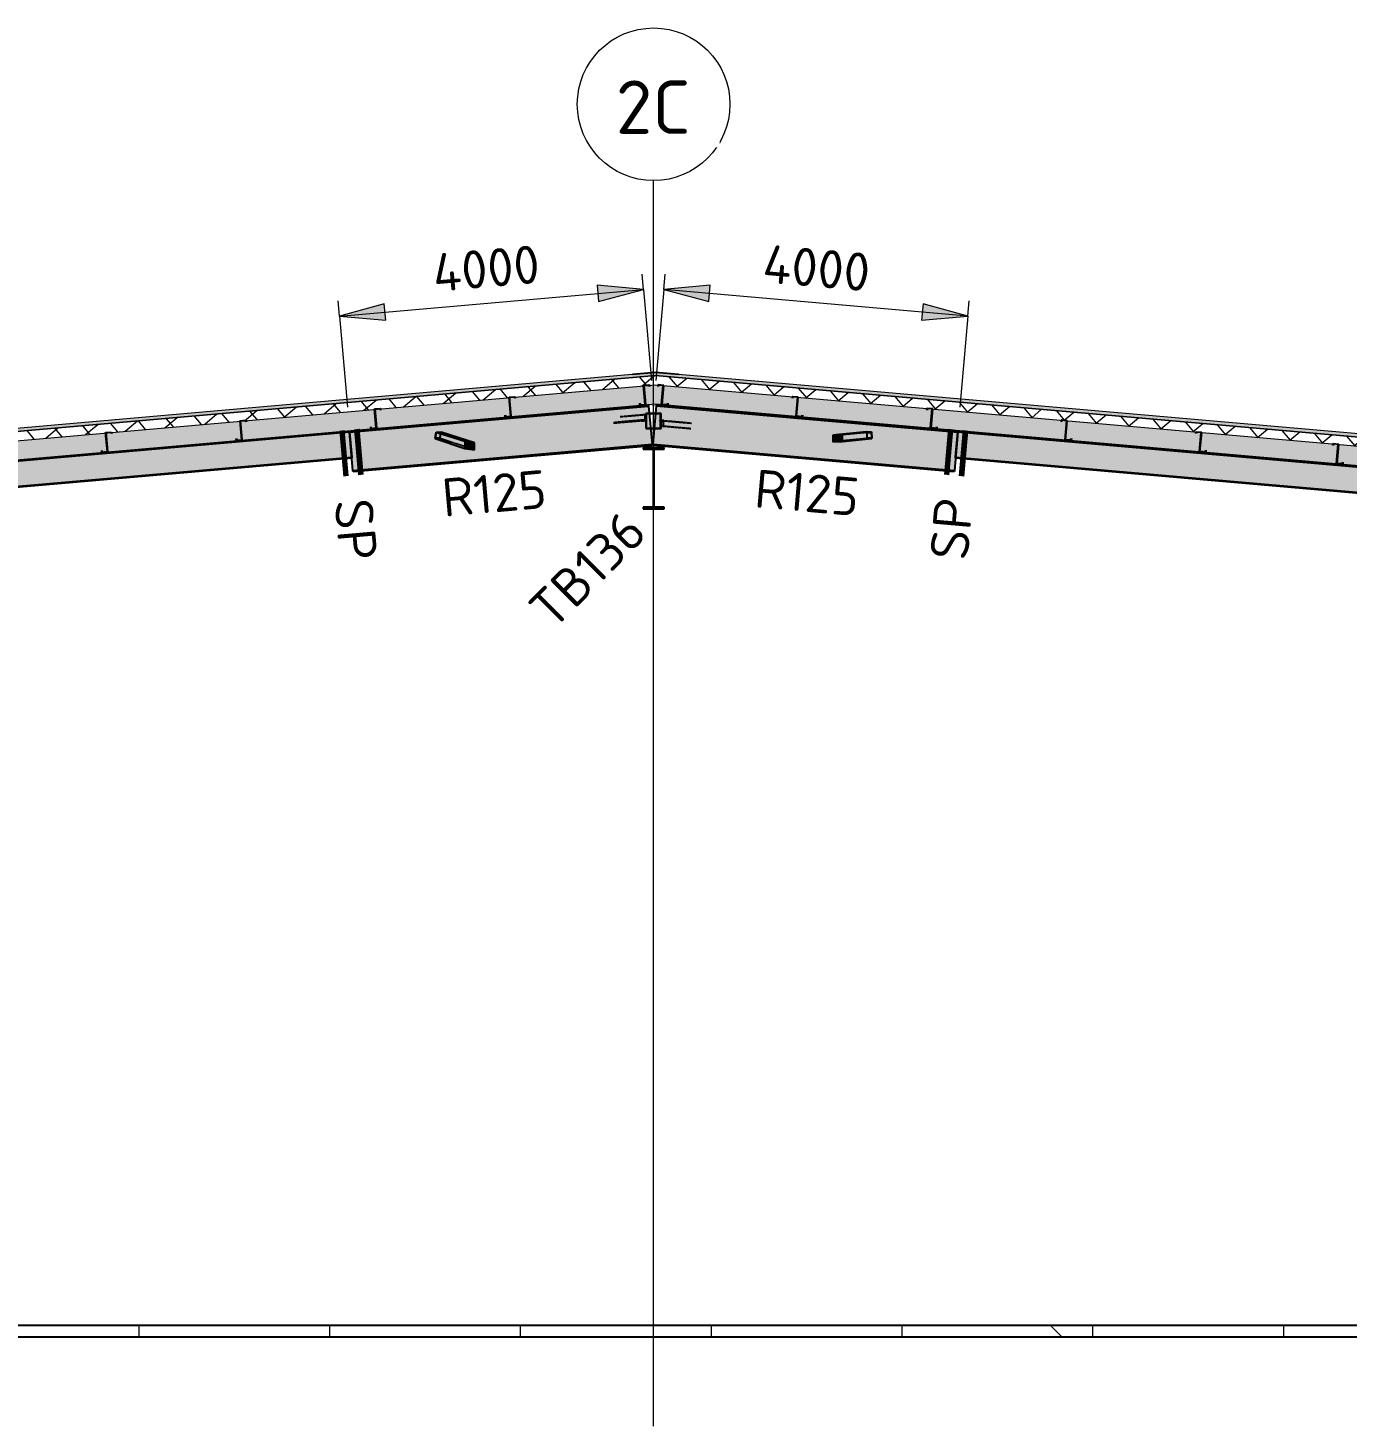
# Model space of a CAD drawing. Header units: millimetres. Extents: x 632 to 561478, y -3890 to 22200.
# Drawn here: x 35625 to 52910, y 3882 to 22200 of the extents above; entities that cross this region are included whole.
import ezdxf

# ---------------------------------------------------------------- set-up
doc = ezdxf.new("R2010")
doc.units = ezdxf.units.MM
doc.linetypes.add('Dash', pattern=[7, 5, -2])
for name, color, linetype, lineweight in [('A-010-D_DIM', 211, 'Continuous', 13), ('A-010-D_DIM-200', 211, 'Continuous', 13), ('A-010-M_LINE', 90, 'Continuous', 13), ('A-230-H-FLOOR', 190, 'Continuous', 13), ('A-230-M_FLOOR', 192, 'Continuous', 13), ('A-270-M_ROOF', 132, 'Continuous', 13), ('S-280-A_STRUCT_FRAME', 2, 'Continuous', 18), ('S-280-M_STRUCT_FRAME', 12, 'Continuous', 13), ('Z-000-T_TEXT', 131, 'Continuous', 25), ('Z-030-M_GRID', 191, 'Continuous', 13), ('Z-033_T_GRIDREF', 31, 'Continuous', 13), ('Z-230-A_LEVEL', 51, 'Continuous', 13)]:
    doc.layers.add(name, color=color, linetype=linetype, lineweight=lineweight)
doc.styles.add('ISOCPEUR_1', font='isocpeur.ttf', dxfattribs={"height": 700})
doc.styles.add('ISOCPEUR_2', font='isocpeur.ttf', dxfattribs={"height": 500})
doc.dimstyles.new('2_5___Arrow___Transparent', dxfattribs={"dimscale": 304.8, "dimtxt": 497.990588, "dimasz": 1.968504, "dimexe": 0.656168, "dimexo": 1.049869, "dimgap": 0.164042, "dimtad": 1, "dimdec": 0, "dimzin": 0, "dimdsep": 46, "dimtxsty": 'ISOCPEUR_2', "dimsah": 1, "dimcen": 0.09, "dimadec": 0, "dimazin": 0, "dimtfac": 1, "dimtdec": 4, "dimtix": 1, "dimtmove": 0, "dimatfit": 3, "dimfxl": 1, "dimtvp": 1, "dimtolj": 1, "dimtzin": 0, "dimlwd": 18, "dimlwe": 18, "dimarcsym": 2})

# ---------------------------------------------------------------- blocks, each defined once
blk = doc.blocks.new('Ridge Capping - Ridge Capping-1882401-S6_501-SECTION C2')
at = {"layer": 'A-270-M_ROOF', "lineweight": 5, "transparency": 33554432}
for points in [[(4333015, 17659), (4333007, 17663), (4332708, 17689), (4332408, 17663), (4332401, 17659), (4332708, 17686)], [(4332401, 17659), (4332708, 17686), (4332401, 17659)]]:
    blk.add_hatch(color=253, dxfattribs=at).paths.add_polyline_path(points)
at = {"layer": 'A-270-M_ROOF', "color": 53, "lineweight": 5}
for p, q in [((4332401, 17659), (4332708, 17686)), ((4332408, 17663), (4332401, 17659)), ((4332401, 17659), (4332401, 17659)), ((4332708, 17689), (4332408, 17663)), ((4332409, 17663), (4332408, 17663)), ((4333007, 17663), (4332708, 17689)), ((4332708, 17689), (4332708, 17689)), ((4332708, 17686), (4333015, 17659)), ((4332708, 17686), (4332708, 17686)), ((4333015, 17659), (4333007, 17663)), ((4333007, 17663), (4333007, 17663)), ((4333015, 17659), (4333015, 17659))]:
    blk.add_line(p, q, dxfattribs=at)
blk = doc.blocks.new('25021-APA-ZZ-ZZ-M3-AR-000001_V3_rvt-1-S6_501-SECTION C2')
at = {"layer": 'A-270-M_ROOF', "transparency": 33554432}
blk.add_hatch(color=9, dxfattribs=at).paths.add_polyline_path([(4352532, 15911), (4352532, 15952), (4332708, 17686), (4312883, 15952), (4312883, 15911), (4332708, 17646), (4352116, 15948)])
at = {"layer": 'A-270-M_ROOF', "lineweight": 5}
h = blk.add_hatch(dxfattribs=at)
h.set_pattern_fill('FP_5', angle=-135, style=0, pattern_type=2)
h.set_pattern_definition([(40, (4325937.9, 1e-06), (-192.8363, 229.8133), []), (130, (4325937.9, 1e-06), (-229.8133, -192.8363), [])])
h.paths.add_polyline_path([(4352532, 15791), (4352532, 15911), (4332708, 17646), (4312883, 15911), (4312883, 15791), (4332708, 17525), (4352116, 15827)])
at = {"layer": 'A-270-M_ROOF', "lineweight": 5, "transparency": 33554432}
blk.add_hatch(color=254, dxfattribs=at).paths.add_polyline_path([(4312883, 15540), (4332720, 17273), (4352532, 15540), (4352532, 15791), (4332708, 17525), (4312883, 15791), (4312883, 15691)])
at = {"layer": 'A-270-M_ROOF', "color": 53, "lineweight": 5}
for p, q in [((4332401, 17659), (4312883, 15952)), ((4332708, 17646), (4326833, 17132)), ((4326833, 17132), (4332708, 17646)), ((4332708, 17686), (4332401, 17659)), ((4352532, 15952), (4332708, 17686)), ((4332708, 17686), (4332708, 17686)), ((4352532, 15911), (4332708, 17646)), ((4332708, 17646), (4332708, 17646)), ((4332708, 17646), (4352532, 15911)), ((4332708, 17646), (4332708, 17646)), ((4312883, 15791), (4332708, 17525)), ((4332708, 17525), (4352532, 15791)), ((4326773, 16755), (4332708, 17274)), ((4332708, 17274), (4352532, 15540)), ((4332708, 17274), (4332708, 17274)), ((4326833, 17132), (4312883, 15911)), ((4312883, 15911), (4326833, 17132)), ((4312883, 15540), (4326773, 16755))]:
    blk.add_line(p, q, dxfattribs=at)
blk.add_blockref('Ridge Capping - Ridge Capping-1882401-S6_501-SECTION C2', (0, 0), dxfattribs=at)
blk = doc.blocks.new('NRP_Framing-Steel-Purlin Z - P915 - EZ250-19-4046631-S6_501-SECTION C2')
at = {"layer": 'S-280-M_STRUCT_FRAME', "color": 92, "lineweight": 25}
for p, q in [((4341588, 16749), (4341586, 16728)), ((4341588, 16749), (4341586, 16728)), ((4341659, 16743), (4341588, 16749)), ((4341659, 16743), (4341588, 16749)), ((4341637, 16494), (4341659, 16743)), ((4341637, 16494), (4341659, 16743)), ((4341712, 16487), (4341637, 16494)), ((4341712, 16487), (4341637, 16494)), ((4341640, 16619), (4341640, 16619)), ((4341714, 16508), (4341712, 16487)), ((4341714, 16508), (4341712, 16487))]:
    blk.add_line(p, q, dxfattribs=at)
blk = doc.blocks.new('NRP_Framing-Steel-Purlin Z - P916 - EZ250-24-4046571-S6_501-SECTION C2')
at = {"layer": 'S-280-M_STRUCT_FRAME', "color": 1, "lineweight": 25}
for p, q in [((4341581, 16749), (4341579, 16728)), ((4341581, 16749), (4341579, 16728)), ((4341588, 16749), (4341581, 16749)), ((4341588, 16749), (4341581, 16749)), ((4341630, 16494), (4341652, 16743)), ((4341630, 16494), (4341652, 16743)), ((4341637, 16494), (4341630, 16494)), ((4341637, 16494), (4341630, 16494)), ((4341640, 16619), (4341640, 16619)), ((4341708, 16509), (4341706, 16488)), ((4341708, 16509), (4341706, 16488))]:
    blk.add_line(p, q, dxfattribs=at)
blk = doc.blocks.new('NRP_Framing-Steel-Purlin Z - P915 - EZ250-19-V7-S6_501-SECTION C2')
at = {"layer": 'S-280-M_STRUCT_FRAME', "color": 92, "lineweight": 25}
for p, q in [((4332551, 17516), (4332621, 17523)), ((4332551, 17516), (4332621, 17523)), ((4332572, 17267), (4332551, 17516)), ((4332572, 17267), (4332551, 17516)), ((4332621, 17523), (4332623, 17502)), ((4332621, 17523), (4332623, 17502)), ((4332495, 17282), (4332497, 17261)), ((4332495, 17282), (4332497, 17261)), ((4332497, 17261), (4332572, 17267)), ((4332497, 17261), (4332572, 17267)), ((4332569, 17393), (4332570, 17393))]:
    blk.add_line(p, q, dxfattribs=at)
blk = doc.blocks.new('NRP_Framing-Steel-Purlin Z - P915 - EZ250-19-4047691-S6_501-SECTION C2')
at = {"layer": 'S-280-M_STRUCT_FRAME', "color": 92, "lineweight": 25}
for p, q in [((4332579, 17268), (4332557, 17517)), ((4332579, 17268), (4332557, 17517)), ((4332621, 17523), (4332628, 17523)), ((4332621, 17523), (4332628, 17523)), ((4332628, 17523), (4332630, 17502)), ((4332628, 17523), (4332630, 17502)), ((4332501, 17282), (4332503, 17261)), ((4332501, 17282), (4332503, 17261)), ((4332569, 17393), (4332570, 17393)), ((4332572, 17267), (4332579, 17268)), ((4332572, 17267), (4332579, 17268))]:
    blk.add_line(p, q, dxfattribs=at)
blk = doc.blocks.new('NRP_Framing-Steel-Purlin Z - P915 - EZ250-19-V8-S6_501-SECTION C2')
at = {"layer": 'S-280-M_STRUCT_FRAME', "color": 92, "lineweight": 25}
for p, q in [((4332743, 17523), (4332741, 17502)), ((4332743, 17523), (4332741, 17502)), ((4332814, 17516), (4332743, 17523)), ((4332814, 17516), (4332743, 17523)), ((4332792, 17267), (4332814, 17516)), ((4332792, 17267), (4332814, 17516)), ((4332868, 17261), (4332792, 17267)), ((4332868, 17261), (4332792, 17267)), ((4332796, 17393), (4332795, 17393)), ((4332870, 17282), (4332868, 17261)), ((4332870, 17282), (4332868, 17261))]:
    blk.add_line(p, q, dxfattribs=at)
blk = doc.blocks.new('NRP_Framing-Steel-Purlin Z - P915 - EZ250-19-4047692-S6_501-SECTION C2')
at = {"layer": 'S-280-M_STRUCT_FRAME', "color": 92, "lineweight": 25}
for p, q in [((4332737, 17523), (4332735, 17502)), ((4332737, 17523), (4332735, 17502)), ((4332743, 17523), (4332737, 17523)), ((4332743, 17523), (4332737, 17523)), ((4332786, 17268), (4332807, 17517)), ((4332786, 17268), (4332807, 17517)), ((4332792, 17267), (4332786, 17268)), ((4332792, 17267), (4332786, 17268)), ((4332796, 17393), (4332795, 17393)), ((4332863, 17282), (4332861, 17261)), ((4332863, 17282), (4332861, 17261))]:
    blk.add_line(p, q, dxfattribs=at)
blk = doc.blocks.new('NRP_Framing-Steel-Purlin Z - P915 - EZ250-19-4046630-S6_501-SECTION C2')
at = {"layer": 'S-280-M_STRUCT_FRAME', "color": 92, "lineweight": 25}
for p, q in [((4323706, 16743), (4323777, 16749)), ((4323706, 16743), (4323777, 16749)), ((4323728, 16494), (4323706, 16743)), ((4323728, 16494), (4323706, 16743)), ((4323777, 16749), (4323779, 16728)), ((4323777, 16749), (4323779, 16728)), ((4323650, 16508), (4323652, 16487)), ((4323650, 16508), (4323652, 16487)), ((4323652, 16487), (4323728, 16494)), ((4323652, 16487), (4323728, 16494)), ((4323724, 16619), (4323725, 16619))]:
    blk.add_line(p, q, dxfattribs=at)
blk = doc.blocks.new('NRP_Framing-Steel-Purlin Z - P915 - EZ250-19-4047824-S6_501-SECTION C2')
at = {"layer": 'S-280-M_STRUCT_FRAME', "color": 92, "lineweight": 25}
for p, q in [((4330817, 17114), (4330795, 17363)), ((4330817, 17114), (4330795, 17363)), ((4330807, 17238), (4330807, 17238)), ((4330859, 17368), (4330866, 17369)), ((4330859, 17368), (4330866, 17369)), ((4330866, 17369), (4330868, 17348)), ((4330866, 17369), (4330868, 17348)), ((4330739, 17128), (4330741, 17107)), ((4330739, 17128), (4330741, 17107)), ((4330810, 17113), (4330817, 17114)), ((4330810, 17113), (4330817, 17114))]:
    blk.add_line(p, q, dxfattribs=at)
blk = doc.blocks.new('NRP_Framing-Steel-Purlin Z - P915 - EZ250-19-V9-S6_501-SECTION C2')
at = {"layer": 'S-280-M_STRUCT_FRAME', "color": 92, "lineweight": 25}
for p, q in [((4329054, 16960), (4329033, 17209)), ((4329054, 16960), (4329033, 17209)), ((4329044, 17084), (4329045, 17084)), ((4329097, 17214), (4329103, 17215)), ((4329097, 17214), (4329103, 17215)), ((4329103, 17215), (4329105, 17194)), ((4329103, 17215), (4329105, 17194)), ((4328977, 16974), (4328979, 16953)), ((4328977, 16974), (4328979, 16953)), ((4329048, 16959), (4329054, 16960)), ((4329048, 16959), (4329054, 16960))]:
    blk.add_line(p, q, dxfattribs=at)
blk = doc.blocks.new('NRP_Framing-Steel-Purlin Z - P915 - EZ250-19-V10-S6_501-SECTION C2')
at = {"layer": 'S-280-M_STRUCT_FRAME', "color": 92, "lineweight": 25}
for p, q in [((4327292, 16805), (4327270, 17055)), ((4327292, 16805), (4327270, 17055)), ((4327335, 17060), (4327341, 17061)), ((4327335, 17060), (4327341, 17061)), ((4327341, 17061), (4327343, 17040)), ((4327341, 17061), (4327343, 17040)), ((4327282, 16930), (4327283, 16930)), ((4327215, 16820), (4327216, 16799)), ((4327215, 16820), (4327216, 16799)), ((4327286, 16805), (4327292, 16805)), ((4327286, 16805), (4327292, 16805))]:
    blk.add_line(p, q, dxfattribs=at)
blk = doc.blocks.new('NRP_Framing-Steel-Purlin Z - P915 - EZ250-19-4047861-S6_501-SECTION C2')
at = {"layer": 'S-280-M_STRUCT_FRAME', "color": 92, "lineweight": 25}
for p, q in [((4325530, 16651), (4325508, 16900)), ((4325530, 16651), (4325508, 16900)), ((4325572, 16906), (4325579, 16907)), ((4325572, 16906), (4325579, 16907)), ((4325579, 16907), (4325581, 16886)), ((4325579, 16907), (4325581, 16886)), ((4325520, 16776), (4325521, 16776)), ((4325452, 16666), (4325454, 16645)), ((4325452, 16666), (4325454, 16645)), ((4325523, 16651), (4325530, 16651)), ((4325523, 16651), (4325530, 16651))]:
    blk.add_line(p, q, dxfattribs=at)
blk = doc.blocks.new('NRP_Framing-Steel-Purlin Z - P915 - EZ250-19-4048004-S6_501-SECTION C2')
at = {"layer": 'S-280-M_STRUCT_FRAME', "color": 92, "lineweight": 25}
for p, q in [((4334499, 17369), (4334497, 17348)), ((4334499, 17369), (4334497, 17348)), ((4334505, 17368), (4334499, 17369)), ((4334505, 17368), (4334499, 17369)), ((4334548, 17114), (4334570, 17363)), ((4334548, 17114), (4334570, 17363)), ((4334558, 17238), (4334557, 17238)), ((4334554, 17113), (4334548, 17114)), ((4334554, 17113), (4334548, 17114)), ((4334625, 17128), (4334624, 17107)), ((4334625, 17128), (4334624, 17107))]:
    blk.add_line(p, q, dxfattribs=at)
blk = doc.blocks.new('NRP_Framing-Steel-Purlin Z - P915 - EZ250-19-V11-S6_501-SECTION C2')
at = {"layer": 'S-280-M_STRUCT_FRAME', "color": 92, "lineweight": 25}
for p, q in [((4339786, 16907), (4339784, 16886)), ((4339786, 16907), (4339784, 16886)), ((4339792, 16906), (4339786, 16907)), ((4339792, 16906), (4339786, 16907)), ((4339835, 16651), (4339856, 16900)), ((4339835, 16651), (4339856, 16900)), ((4339845, 16776), (4339844, 16776)), ((4339841, 16651), (4339835, 16651)), ((4339841, 16651), (4339835, 16651)), ((4339912, 16666), (4339910, 16645)), ((4339912, 16666), (4339910, 16645))]:
    blk.add_line(p, q, dxfattribs=at)
blk = doc.blocks.new('NRP_Framing-Steel-WB - TB136 - 800WB146-4252456-S6_501-SECTION C2')
at = {"layer": 'S-280-M_STRUCT_FRAME', "linetype": 'Dash', "lineweight": 25}
blk.add_hatch(color=256, dxfattribs=at).paths.add_polyline_path([(4332820, 15900), (4332820, 15920), (4332687, 15920), (4332687, 16680), (4332820, 16680), (4332820, 16700), (4332545, 16700), (4332545, 16680), (4332677, 16680), (4332677, 15920), (4332545, 15920), (4332545, 15900)])
at = {"layer": 'S-280-M_STRUCT_FRAME', "lineweight": 25}
for p, q in [((4332820, 16700), (4332545, 16700)), ((4332545, 16700), (4332545, 16680)), ((4332545, 16680), (4332677, 16680)), ((4332677, 16680), (4332677, 15920)), ((4332687, 15920), (4332687, 16680)), ((4332687, 16680), (4332820, 16680)), ((4332820, 16680), (4332820, 16700)), ((4332677, 15920), (4332545, 15920)), ((4332545, 15920), (4332545, 15900)), ((4332545, 15900), (4332820, 15900)), ((4332820, 15920), (4332687, 15920)), ((4332820, 15900), (4332820, 15920))]:
    blk.add_line(p, q, dxfattribs=at)
blk = doc.blocks.new('NRP_Framing-Steel-SHS - RB429 - 89x89x5_0SHS-4261503-S6_501-SECTION C2')
at = {"layer": 'S-280-M_STRUCT_FRAME', "linetype": 'Dash', "lineweight": 25}
for points in [[(4335029, 16866), (4335155, 16872), (4335522, 16908), (4335473, 16908), (4335425, 16903)], [(4335036, 16782), (4335148, 16793), (4335148, 16867), (4335036, 16862), (4335036, 16783)], [(4335536, 16908), (4335155, 16872), (4335155, 16783), (4335540, 16819)], [(4335036, 16782), (4335148, 16788), (4335148, 16793), (4335042, 16783)]]:
    blk.add_hatch(color=256, dxfattribs=at).paths.add_polyline_path(points)
h = blk.add_hatch(color=256, dxfattribs=at)
h.paths.add_polyline_path([(4335029, 16777), (4335155, 16783), (4335155, 16872), (4335029, 16866)])
h.paths.add_polyline_path([(4335036, 16782), (4335036, 16862), (4335148, 16867), (4335148, 16788)])
at = {"layer": 'S-280-M_STRUCT_FRAME', "lineweight": 25}
for p, q in [((4335473, 16908), (4335029, 16866)), ((4335155, 16872), (4335029, 16866)), ((4335029, 16866), (4335029, 16777)), ((4335036, 16862), (4335148, 16867)), ((4335036, 16782), (4335036, 16862)), ((4335148, 16867), (4335148, 16788)), ((4335155, 16872), (4335536, 16908)), ((4335155, 16783), (4335155, 16872)), ((4335473, 16908), (4335536, 16908)), ((4335536, 16908), (4335540, 16819)), ((4335029, 16777), (4335155, 16783)), ((4335036, 16782), (4335148, 16793)), ((4335148, 16788), (4335036, 16782)), ((4335155, 16783), (4335540, 16819))]:
    blk.add_line(p, q, dxfattribs=at)
blk = doc.blocks.new('NRP_Framing-Steel-SHS - RB429 - 89x89x5_0SHS-4261496-S6_501-SECTION C2')
at = {"layer": 'S-280-M_STRUCT_FRAME', "linetype": 'Dash', "lineweight": 25}
for points in [[(4329833, 16906), (4329819, 16820), (4330209, 16692), (4330209, 16784)], [(4330335, 16763), (4329896, 16906), (4329833, 16906), (4330209, 16784)], [(4330328, 16678), (4330328, 16759), (4330216, 16777), (4330216, 16715), (4330284, 16692)], [(4330328, 16678), (4330216, 16715), (4330216, 16696), (4330241, 16692)]]:
    blk.add_hatch(color=256, dxfattribs=at).paths.add_polyline_path(points)
h = blk.add_hatch(color=256, dxfattribs=at)
h.paths.add_polyline_path([(4330335, 16672), (4330335, 16763), (4330209, 16784), (4330209, 16692)])
h.paths.add_polyline_path([(4330328, 16678), (4330216, 16696), (4330216, 16777), (4330328, 16759)])
at = {"layer": 'S-280-M_STRUCT_FRAME', "lineweight": 25}
for p, q in [((4329819, 16820), (4329833, 16906)), ((4329833, 16906), (4329896, 16906)), ((4329833, 16906), (4330209, 16784)), ((4330335, 16763), (4329896, 16906)), ((4329819, 16820), (4330209, 16692)), ((4330335, 16763), (4330209, 16784)), ((4330209, 16784), (4330209, 16692)), ((4330209, 16692), (4330335, 16672)), ((4330216, 16777), (4330328, 16759)), ((4330216, 16696), (4330216, 16777)), ((4330216, 16715), (4330328, 16678)), ((4330328, 16678), (4330216, 16696)), ((4330328, 16759), (4330328, 16678)), ((4330335, 16672), (4330335, 16763))]:
    blk.add_line(p, q, dxfattribs=at)
blk = doc.blocks.new('NRP_Framing-Steel-EA - RB725 - 75x75x8EA-3965456-S6_501-SECTION C2')
at = {"layer": 'S-280-M_STRUCT_FRAME', "linetype": 'Dash', "lineweight": 25}
for p, q in [((4332521, 17060), (4332157, 17028)), ((4332522, 17052), (4332158, 17020)), ((4332564, 17131), (4332244, 17103)), ((4332570, 17064), (4332521, 17060)), ((4332521, 17060), (4332522, 17052)), ((4332522, 17052), (4332576, 17057)), ((4332569, 17132), (4332564, 17131)), ((4332564, 17131), (4332570, 17064)), ((4332576, 17057), (4332569, 17132))]:
    blk.add_line(p, q, dxfattribs=at)
blk = doc.blocks.new('NRP_Framing-Steel-EA - RB725 - 75x75x8EA-3964585-S6_501-SECTION C2')
at = {"layer": 'S-280-M_STRUCT_FRAME', "linetype": 'Dash', "lineweight": 25}
for p, q in [((4332816, 17055), (4332761, 17059)), ((4332761, 17059), (4332761, 17051)), ((4332761, 17051), (4332809, 17047)), ((4332809, 17047), (4332803, 16980)), ((4332809, 16980), (4332816, 17055)), ((4332816, 17055), (4333178, 17023)), ((4332803, 16980), (4332809, 16980)), ((4333171, 16948), (4332809, 16980))]:
    blk.add_line(p, q, dxfattribs=at)
blk = doc.blocks.new('NRP_Framing-Steel-SHS - RB429 - 89x89x5_0SHS-4261504-S6_501-SECTION C2')
at = {"layer": 'S-280-M_STRUCT_FRAME', "linetype": 'Dash', "lineweight": 25}
for p, q in [((4335473, 16908), (4335478, 16819)), ((4335481, 16824), (4335477, 16903)), ((4335477, 16903), (4335482, 16903)), ((4335477, 16897), (4335533, 16903)), ((4335483, 16903), (4335533, 16903)), ((4335533, 16903), (4335537, 16824)), ((4335136, 16787), (4335030, 16777)), ((4335478, 16819), (4335138, 16787)), ((4335478, 16819), (4335540, 16819)), ((4335537, 16824), (4335481, 16824))]:
    blk.add_line(p, q, dxfattribs=at)
blk = doc.blocks.new('NRP_Framing-Steel-SHS - RB429 - 89x89x5_0SHS-4261498-S6_501-SECTION C2')
at = {"layer": 'S-280-M_STRUCT_FRAME', "linetype": 'Dash', "lineweight": 25}
for p, q in [((4329824, 16825), (4329836, 16902)), ((4329836, 16902), (4329892, 16902)), ((4329836, 16902), (4329889, 16884)), ((4329892, 16902), (4329879, 16825)), ((4329882, 16820), (4329896, 16906)), ((4329819, 16820), (4329882, 16820)), ((4329879, 16825), (4329824, 16825)), ((4330303, 16682), (4329882, 16820)), ((4330335, 16672), (4330304, 16682))]:
    blk.add_line(p, q, dxfattribs=at)
blk = doc.blocks.new('Grid - NRP_Grid-Head-320187-S6_501-SECTION C2')
at = {"layer": 'Z-033_T_GRIDREF'}
blk.add_circle((4352682, 21200), 1000, dxfattribs=at)
blk = doc.blocks.new('DIMBLOCK3-S6_501-SECTION C2')
at = {"layer": 'A-010-D_DIM-200', "lineweight": 18}
for points in [[(43691, 18775), (43084, 18828), (43102, 18617)], [(39706, 18426), (40313, 18373), (40295, 18584)]]:
    blk.add_hatch(color=256, dxfattribs=at).paths.add_polyline_path(points)
for p, q in [((43691, 18775), (43673, 18974)), ((39706, 18426), (43691, 18775)), ((43691, 18775), (43084, 18828)), ((43084, 18828), (43102, 18617)), ((43102, 18617), (43691, 18775)), ((43691, 18775), (43795, 17579)), ((39706, 18426), (39689, 18626)), ((40295, 18584), (39706, 18426)), ((40313, 18373), (40295, 18584)), ((39706, 18426), (40313, 18373)), ((39706, 18426), (39811, 17230))]:
    blk.add_line(p, q, dxfattribs=at)
at = {"layer": 'A-010-D_DIM-200', "color": 0, "lineweight": 18, "insert": (40907, 19237), "char_height": 500, "width": 1758.29, "attachment_point": 1, "rotation": 5, "line_spacing_factor": 1.149209, "style": 'ISOCPEUR_2'}
blk.add_mtext('4000', dxfattribs=at)
blk = doc.blocks.new('DIMBLOCK4-S6_501-SECTION C2')
at = {"layer": 'A-010-D_DIM-200', "lineweight": 18}
for points in [[(43958, 18775), (44546, 18617), (44564, 18828)], [(47942, 18426), (47354, 18584), (47335, 18373)]]:
    blk.add_hatch(color=256, dxfattribs=at).paths.add_polyline_path(points)
for p, q in [((43958, 18775), (43975, 18974)), ((43958, 18775), (43853, 17579)), ((44564, 18828), (43958, 18775)), ((47942, 18426), (43958, 18775)), ((43958, 18775), (44546, 18617)), ((44546, 18617), (44564, 18828)), ((47354, 18584), (47335, 18373)), ((47942, 18426), (47354, 18584)), ((47942, 18426), (47960, 18626)), ((47335, 18373), (47942, 18426)), ((47942, 18426), (47838, 17230))]:
    blk.add_line(p, q, dxfattribs=at)
at = {"layer": 'A-010-D_DIM-200', "color": 0, "lineweight": 18, "insert": (45281, 19365), "char_height": 500, "width": 1758.29, "attachment_point": 1, "rotation": 355, "line_spacing_factor": 1.149209, "style": 'ISOCPEUR_2'}
blk.add_mtext('4000', dxfattribs=at)
blk = doc.blocks.new('NRP_Splice _v3_ - NRP_Splice-3209833-S6_501-SECTION C2')
at = {"layer": 'Z-000-T_TEXT', "lineweight": 70}
for p, q in [((4317182, 15965), (4317234, 15368)), ((4317182, 15965), (4317234, 15368)), ((4317381, 15983), (4317433, 15385)), ((4317433, 15385), (4317381, 15983))]:
    blk.add_line(p, q, dxfattribs=at)
blk = doc.blocks.new('NRP_Splice _v3_ - NRP_Splice-3927024-S6_501-SECTION C2')
at = {"layer": 'Z-000-T_TEXT', "lineweight": 70}
for p, q in [((4347983, 15983), (4347931, 15385)), ((4347983, 15983), (4347931, 15385)), ((4348183, 15965), (4348130, 15368)), ((4348130, 15368), (4348183, 15965))]:
    blk.add_line(p, q, dxfattribs=at)

msp = doc.modelspace()

# ---------------------------------------------------------------- hatches: boundary and pattern name
at = {"layer": 'A-230-H-FLOOR'}
h = msp.add_hatch(dxfattribs=at)
h.set_pattern_fill('FP_7', color=256, style=0, pattern_type=2)
h.set_pattern_definition([(45, (37079.8, 0), (-1414.214, 0), [750, -3000]), (45, (38079.8, 1000), (-1414.214, 0), [750, -3000]), (45, (39079.8, -300), (-1414.214, 0), [250, -2000]), (90, (39079.8, 500), (-500, 500), [500, -2000]), (315, (39079.8, 1000), (0, 2828.43), [500, -3000]), (0, (38079.8, 1000), (2000, 2000), [300, -1000]), (0, (35579.8, 2000), (2000, 2000), [300, -2000])])
h.paths.add_polyline_path([(58624.2, 5050), (58624.2, 5200), (23774.2, 5200), (23774.2, 5050), (54064.5, 5050)])
at = {"layer": 'S-280-M_STRUCT_FRAME', "lineweight": 5}
for points in [[(39839.9, 16902.8), (43758.9, 17245.6), (43757.6, 17261.2), (39838.5, 16918.3)], [(47809, 16902.7), (47810.4, 16918.3), (43863.5, 17263.6), (43862.1, 17248), (46682.4, 17001.3)], [(28429.2, 15910.4), (39838.5, 16909.7), (39837.8, 16918.2), (28428.4, 15920)], [(28458.2, 15579), (39867.6, 16577.2), (39838.5, 16908.6), (28429.4, 15908.2), (28429.7, 15905.6)], [(59241.1, 15574.6), (59270, 15905.9), (47809.9, 16908.6), (47780.9, 16577.2), (59232.7, 15575.3)], [(59270.1, 15905.9), (59270, 15915.7), (47810.7, 16918.2), (47810.4, 16908.5), (59270, 15905.9)], [(39885, 16387.3), (43804, 16730.2), (43802.7, 16745.7), (39883.6, 16402.9)], [(47763.9, 16387.3), (47765.3, 16402.8), (43818.4, 16748.1), (43817, 16732.6), (45617.6, 16575.1)], [(28459.1, 15569.4), (39868.5, 16567.6), (39867.6, 16577.2), (28458.2, 15579)], [(59240.3, 15564.9), (59241.1, 15574.6), (47780.9, 16577.2), (47780, 16567.6), (54064.5, 16017.7)]]:
    msp.add_hatch(color=256, dxfattribs=at).paths.add_polyline_path(points)
h = msp.add_hatch(color=256, dxfattribs=at)
h.paths.add_polyline_path([(39883.6, 16402.9), (43802.7, 16745.7), (43758.9, 17245.6), (39839.9, 16902.8), (39868.5, 16576.1)])
h.paths.add_polyline_path([(41477.2, 16671.8), (41339.1, 16696.3), (40961.2, 16819.7), (40975.3, 16906.4), (41038.3, 16906.4), (41477.2, 16763.1), (41477.2, 16678.1)])
h = msp.add_hatch(color=256, dxfattribs=at)
h.paths.add_polyline_path([(47765.3, 16402.8), (47809, 16902.7), (43862.1, 17248), (43818.4, 16748.1), (45617.6, 16590.7)])
h.paths.add_polyline_path([(46171.3, 16777), (46171.3, 16866.2), (46615.3, 16907.6), (46678.3, 16907.6), (46682.4, 16818.8), (46285.9, 16782.3), (46178.4, 16777.3)])
h = msp.add_hatch(color=256, dxfattribs=at)
h.paths.add_polyline_path([(43784.8, 16950.1), (43836, 16950.1), (43836.6, 16956.1), (43784.3, 16956.1), (43784.6, 16952.1)])
h.paths.add_polyline_path([(43802.7, 17144.1), (43853.2, 17146.1), (43853.5, 17150.1), (43767.4, 17148.7), (43767.8, 17144.1)])

# ---------------------------------------------------------------- linework, layer by layer
at = {"layer": 'A-010-M_LINE', "lineweight": 25}
for p, q in [((43824.2, 17249.9), (43823.4, 17259.8)), ((43824.1, 17249.9), (43825, 17259.8)), ((39839.4, 16901.2), (39838.6, 16911.2)), ((47808.9, 16901.3), (47809.8, 16911.2))]:
    msp.add_line(p, q, dxfattribs=at)
at = {"layer": 'A-230-M_FLOOR', "lineweight": 25}
for p, q in [((58624.2, 5200), (23774.2, 5200)), ((23774.2, 5050), (58624.2, 5050))]:
    msp.add_line(p, q, dxfattribs=at)
at = {"layer": 'S-280-M_STRUCT_FRAME', "lineweight": 25}
for p, q in [((39838.5, 16918.3), (43757.6, 17261.2)), ((39839.9, 16902.8), (43758.9, 17245.6)), ((43757.6, 17261.2), (43758.9, 17245.6)), ((43758.9, 17245.6), (43802.7, 16745.7)), ((43818.4, 16748.1), (43862.1, 17248)), ((43862.1, 17248), (43863.5, 17263.6)), ((43862.1, 17248), (47809, 16902.7)), ((43863.5, 17263.6), (47810.4, 16918.3)), ((43853.5, 17150.1), (43767.3, 17150.1)), ((43853, 17144.1), (43767.8, 17144.1)), ((28428.4, 15920), (39837.8, 16918.2)), ((28429.2, 15910.4), (39838.7, 16908.6)), ((39837.8, 16918.2), (39838.7, 16908.6)), ((39839.9, 16902.8), (39838.5, 16918.3)), ((39838.7, 16908.6), (39867.6, 16577.2)), ((39883.6, 16402.9), (39839.9, 16902.8)), ((43784.3, 16956.1), (43836.6, 16956.1)), ((43784.8, 16950.1), (43836, 16950.1)), ((47809, 16902.7), (47765.3, 16402.8)), ((47780.9, 16577.2), (47809.9, 16908.6)), ((47810.4, 16918.3), (47809, 16902.7)), ((47809.9, 16908.6), (47810.7, 16918.2)), ((47809.9, 16908.6), (59270.1, 15905.9)), ((47810.7, 16918.2), (59270.9, 15915.6)), ((39883.6, 16402.9), (43802.7, 16745.7)), ((39885, 16387.3), (43804, 16730.2)), ((43802.7, 16745.7), (43804, 16730.2)), ((43817, 16732.6), (43818.4, 16748.1)), ((43817, 16732.6), (47763.9, 16387.3)), ((43818.4, 16748.1), (47765.3, 16402.8)), ((28458.2, 15579), (39867.6, 16577.2)), ((28459.1, 15569.4), (39868.5, 16567.6)), ((39867.6, 16577.2), (39868.5, 16567.6)), ((47780, 16567.6), (47780.9, 16577.2)), ((47780, 16567.6), (59240.3, 15564.9)), ((47780.9, 16577.2), (59241.1, 15574.6)), ((39885, 16387.3), (39883.6, 16402.9)), ((47765.3, 16402.8), (47763.9, 16387.3))]:
    msp.add_line(p, q, dxfattribs=at)
at = {"layer": 'S-280-M_STRUCT_FRAME', "linetype": 'Dash', "lineweight": 25}
for p, q in [((43767.2, 17150.1), (43721, 17150.1)), ((43721, 17150.1), (43721, 16950.1)), ((43767.8, 17144.1), (43727, 17144.1)), ((43727, 17144.1), (43727, 16956.1)), ((43915, 17144.1), (43853.1, 17144.1)), ((43921, 17150.1), (43853.6, 17150.1)), ((43915, 16956.1), (43915, 17144.1)), ((43921, 16950.1), (43921, 17150.1)), ((43721, 16950.1), (43784.7, 16950.1)), ((43727, 16956.1), (43784.2, 16956.1)), ((43836.1, 16950.1), (43921, 16950.1)), ((43836.6, 16956.1), (43915, 16956.1))]:
    msp.add_line(p, q, dxfattribs=at)
at = {"layer": 'Z-030-M_GRID'}
msp.add_line((43824.2, 3882), (43824.2, 20200), dxfattribs=at)
at = {"layer": 'Z-230-A_LEVEL'}
msp.add_line((15160.1, 5200), (70443.9, 5200), dxfattribs=at)

# ---------------------------------------------------------------- block references
at = {"lineweight": 5}
msp.add_blockref('25021-APA-ZZ-ZZ-M3-AR-000001_V3_rvt-1-S6_501-SECTION C2', (-4288858.1, 0), dxfattribs=at)
at = {"layer": 'S-280-M_STRUCT_FRAME', "color": 92, "lineweight": 25}
for name, p in [('NRP_Framing-Steel-Purlin Z - P915 - EZ250-19-V7-S6_501-SECTION C2', (-4288858.1, 0)), ('NRP_Framing-Steel-Purlin Z - P915 - EZ250-19-4047691-S6_501-SECTION C2', (-4288858.1, 0)), ('NRP_Framing-Steel-Purlin Z - P915 - EZ250-19-4047692-S6_501-SECTION C2', (-4288858.1, 0)), ('NRP_Framing-Steel-Purlin Z - P915 - EZ250-19-V8-S6_501-SECTION C2', (-4288858.1, 0)), ('NRP_Framing-Steel-Purlin Z - P915 - EZ250-19-4046630-S6_501-SECTION C2', (-4281775.7, 619.6)), ('NRP_Framing-Steel-Purlin Z - P915 - EZ250-19-4047824-S6_501-SECTION C2', (-4288858.1, 0)), ('NRP_Framing-Steel-Purlin Z - P915 - EZ250-19-4048004-S6_501-SECTION C2', (-4288858.1, 0)), ('NRP_Framing-Steel-Purlin Z - P915 - EZ250-19-4046631-S6_501-SECTION C2', (-4295940.4, 619.6)), ('NRP_Framing-Steel-Purlin Z - P915 - EZ250-19-4046630-S6_501-SECTION C2', (-4285300.3, 311.3)), ('NRP_Framing-Steel-Purlin Z - P915 - EZ250-19-V10-S6_501-SECTION C2', (-4288858.1, 0)), ('NRP_Framing-Steel-Purlin Z - P915 - EZ250-19-4046630-S6_501-SECTION C2', (-4283538, 465.4)), ('NRP_Framing-Steel-Purlin Z - P915 - EZ250-19-V9-S6_501-SECTION C2', (-4288858.1, 0)), ('NRP_Framing-Steel-Purlin Z - P915 - EZ250-19-4048004-S6_501-SECTION C2', (-4287095.8, -154.2)), ('NRP_Framing-Steel-Purlin Z - P915 - EZ250-19-4046631-S6_501-SECTION C2', (-4294178.1, 465.4)), ('NRP_Framing-Steel-Purlin Z - P915 - EZ250-19-4048004-S6_501-SECTION C2', (-4285333.5, -308.4)), ('NRP_Framing-Steel-Purlin Z - P915 - EZ250-19-4046631-S6_501-SECTION C2', (-4292415.9, 311.3)), ('NRP_Framing-Steel-Purlin Z - P915 - EZ250-19-4046630-S6_501-SECTION C2', (-4287062.5, 157.1)), ('NRP_Framing-Steel-Purlin Z - P915 - EZ250-19-4047861-S6_501-SECTION C2', (-4288858.1, 0)), ('NRP_Framing-Steel-Purlin Z - P915 - EZ250-19-V11-S6_501-SECTION C2', (-4288858.1, 0)), ('NRP_Framing-Steel-Purlin Z - P915 - EZ250-19-4046631-S6_501-SECTION C2', (-4290653.6, 157.1)), ('NRP_Framing-Steel-Purlin Z - P915 - EZ250-19-4046631-S6_501-SECTION C2', (-4288858.1, 0))]:
    msp.add_blockref(name, p, dxfattribs=at)
at = {"layer": 'S-280-M_STRUCT_FRAME', "linetype": 'Dash', "lineweight": 25}
for name in ['NRP_Framing-Steel-EA - RB725 - 75x75x8EA-3965456-S6_501-SECTION C2', 'NRP_Framing-Steel-EA - RB725 - 75x75x8EA-3964585-S6_501-SECTION C2', 'NRP_Framing-Steel-SHS - RB429 - 89x89x5_0SHS-4261498-S6_501-SECTION C2', 'NRP_Framing-Steel-SHS - RB429 - 89x89x5_0SHS-4261504-S6_501-SECTION C2']:
    msp.add_blockref(name, (-4288858.1, 0), dxfattribs=at)
at = {"layer": 'S-280-M_STRUCT_FRAME', "lineweight": 25}
for name in ['NRP_Framing-Steel-SHS - RB429 - 89x89x5_0SHS-4261496-S6_501-SECTION C2', 'NRP_Framing-Steel-SHS - RB429 - 89x89x5_0SHS-4261503-S6_501-SECTION C2', 'NRP_Framing-Steel-WB - TB136 - 800WB146-4252456-S6_501-SECTION C2']:
    msp.add_blockref(name, (-4288858.1, 0), dxfattribs=at)
at = {"layer": 'S-280-M_STRUCT_FRAME', "color": 1, "lineweight": 25}
msp.add_blockref('NRP_Framing-Steel-Purlin Z - P916 - EZ250-24-4046571-S6_501-SECTION C2', (-4288858.1, 0), dxfattribs=at)
at = {"layer": 'Z-000-T_TEXT', "lineweight": 70}
for name, p in [('NRP_Splice _v3_ - NRP_Splice-3209833-S6_501-SECTION C2', (-4277445.1, 960.6)), ('NRP_Splice _v3_ - NRP_Splice-3927024-S6_501-SECTION C2', (-4300271, 960.6))]:
    msp.add_blockref(name, p, dxfattribs=at)
at = {"layer": 'Z-033_T_GRIDREF'}
msp.add_blockref('Grid - NRP_Grid-Head-320187-S6_501-SECTION C2', (-4308858.1, 0), dxfattribs=at)

# ---------------------------------------------------------------- texts
at = {"layer": 'S-280-A_STRUCT_FRAME', "lineweight": 13, "char_height": 500, "attachment_point": 1, "style": 'ISOCPEUR_2'}
for s, insert, width, rotation in [('R125', (41031, 16293.2), 1651.476, 5), ('R125', (45174.5, 16419.4), 1651.476, 355), ('TB136', (42148.2, 14647.6), 2132.489, 45)]:
    msp.add_mtext(s, dxfattribs=dict(at, insert=insert, width=width, rotation=rotation))
at = {"layer": 'Z-000-T_TEXT', "char_height": 500, "width": 962.025, "attachment_point": 1, "style": 'ISOCPEUR_2'}
for insert, rotation in [((40136.3, 16050.3), 275), ((47442.9, 15259.3), 85)]:
    msp.add_mtext('SP', dxfattribs=dict(at, insert=insert, rotation=rotation))

# ---------------------------------------------------------------- dimensions: what is measured, and where the dimension line sits
at = {"layer": 'A-010-D_DIM', "lineweight": 18}
for base, p1, p2, angle, picture, middle in [((43690.8, 18774.9), (39838.6, 16911.2), (43823.4, 17259.8), 5, 'DIMBLOCK3-S6_501-SECTION C2', (41672.3, 18899.5)), ((43957.6, 18774.9), (47809.8, 16911.2), (43825, 17259.8), 355, 'DIMBLOCK4-S6_501-SECTION C2', (45976.1, 18899.5))]:
    dim = msp.add_linear_dim(base=base, p1=p1, p2=p2, angle=angle, dimstyle='2_5___Arrow___Transparent', override={"dimpost": '<>', "dimfxl": 4000}, dxfattribs=at)
    dim.commit()
    dim.dimension.update_dxf_attribs({"geometry": picture, "text_midpoint": middle})

# ---------------------------------------------------------------- next in the draw order: texts
at = {"layer": 'Z-033_T_GRIDREF', "insert": (43328, 21512.1), "char_height": 700, "width": 1186.497, "attachment_point": 1, "style": 'ISOCPEUR_1', "bg_fill": 3, "box_fill_scale": 1.25, "bg_fill_color": 256, "bg_fill_true_color": 13158600, "bg_fill_transparency": 0}
msp.add_mtext('2C', dxfattribs=at)

doc.saveas('drawing.dxf')
